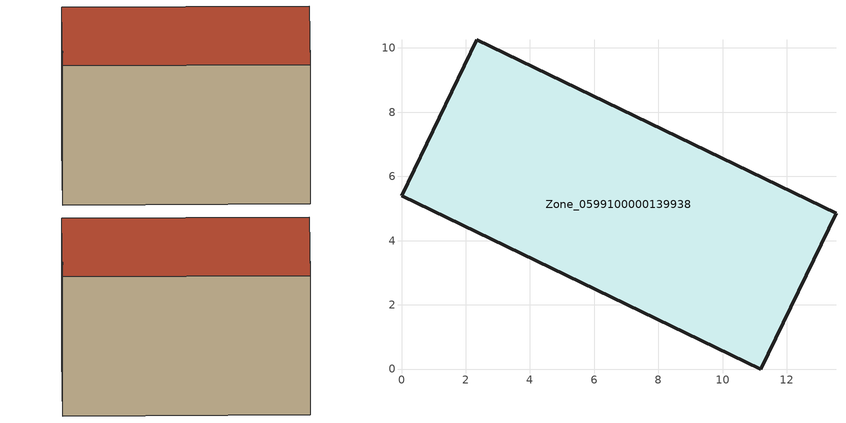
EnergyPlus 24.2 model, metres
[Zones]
Zone_0599100000139938
 floor ground (C_G): 0,5.39 2.34,10.25 13.53,4.86 11.19,0 z4.47
 wall outside (C_F): 2.34,10.25 0,5.39 11.19,0 13.53,4.86 2.34,10.25 z4.47:12.82
 roof outside (C_R): 11.19,0 13.53,4.86 2.34,10.25 0,5.39 z12.82
[BUILDING]
Pand.0599100000139938: North Axis=0; Terrain=City; Loads Convergence Tolerance Value=0.04; Temperature Convergence Tolerance Value=0.4; Solar Distribution=FullExterior; Maximum Number of Warmup Days=25; Minimum Number of Warmup Days=1
[Site:Location]
Rotterdam.The.Hague.AP_ZH_NLD Design_Conditions: Latitude=51.96; Longitude=4.45; Time Zone=1; Elevation=-4.5
[SITE:GROUNDTEMPERATURE:BUILDINGSURFACE]
18, 18, 18, 18, 18, 18, 18, 18, 18, 18, 18, 18
[MATERIAL] Thermal Absorptance=0.9; Solar Absorptance=0.7; Visible Absorptance=0.7
Name | Roughness | Thickness | Conductivity | Density | Specific Heat
G.TI.1992-2005 | MediumSmooth | 0.15 | 0.06 | 540 | 1210
F.TI.1992-2005 | Rough | 0.3 | 0.12 | 1920 | 840
R.TI.1992-2005 | MediumRough | 0.2 | 0.08 | 1500 | 1000
[CONSTRUCTION]
C_G: G.TI.1992-2005
C_F: F.TI.1992-2005
C_R: R.TI.1992-2005
[ZONE]
Zone_0599100000139938: Type=1; Multiplier=1; Ceiling Height=Autocalculate; Volume=Autocalculate; Floor Area=autocalculate; Part of Total Floor Area=Yes
[ZONEINFILTRATION:DESIGNFLOWRATE]
Infil_Zone_0599100000139938: Zone or ZoneList or Space or SpaceList=Zone_0599100000139938; Schedule=AlwaysOn; Design Flow Rate Calculation Method=Flow/Area; Flow Rate per Floor Area=0.0015; Constant Term Coefficient=1; Temperature Term Coefficient=0; Velocity Term Coefficient=0; Velocity Squared Term Coefficient=0
[HVACTEMPLATE:ZONE:IDEALLOADSAIRSYSTEM]
Zone_0599100000139938: Maximum Heating Supply Air Temperature=50; Minimum Cooling Supply Air Temperature=13; Maximum Heating Supply Air Humidity Ratio=0.0156; Minimum Cooling Supply Air Humidity Ratio=0.0077; Heating Limit=NoLimit; Cooling Limit=NoLimit; Dehumidification Control Type=ConstantSensibleHeatRatio; Cooling Sensible Heat Ratio=0.7; Dehumidification Setpoint=60; Humidification Control Type=None; Humidification Setpoint=30; Outdoor Air Method=None; Outdoor Air Flow Rate per Person=0.00944; Outdoor Air Flow Rate per Zone Floor Area=0; Outdoor Air Flow Rate per Zone=0; Demand Controlled Ventilation Type=None; Outdoor Air Economizer Type=NoEconomizer; Heat Recovery Type=None; Sensible Heat Recovery Effectiveness=0.7; Latent Heat Recovery Effectiveness=0.65
[ZONECONTROL:THERMOSTAT]
ThermostatControl_Zone_0599100000139938: Zone or ZoneList=Zone_0599100000139938; Control Type Schedule=DualSetpointControlType; Control 1=Thermostat_Zone_0599100000139938; Temperature Difference Between Cutout And Setpoint=0
[THERMOSTATSETPOINT:DUALSETPOINT]
Thermostat_Zone_0599100000139938: Heating Setpoint Temperature Schedule=HeatingSetpoint_Zone_0599100000139938; Cooling Setpoint Temperature Schedule=CoolingSetpoint_Zone_0599100000139938
[SCHEDULE:COMPACT]
HeatingSetpoint_Zone_0599100000139938: Through: 12/31, For: AllDays, Until: 24:00, 21
CoolingSetpoint_Zone_0599100000139938: Through: 12/31, For: AllDays, Until: 24:00, 24
DualSetpointControlType: Through: 12/31, For: AllDays, Until: 24:00, 4
AlwaysOn: Through: 12/31, For: AllDays, Until: 24:00, 1
